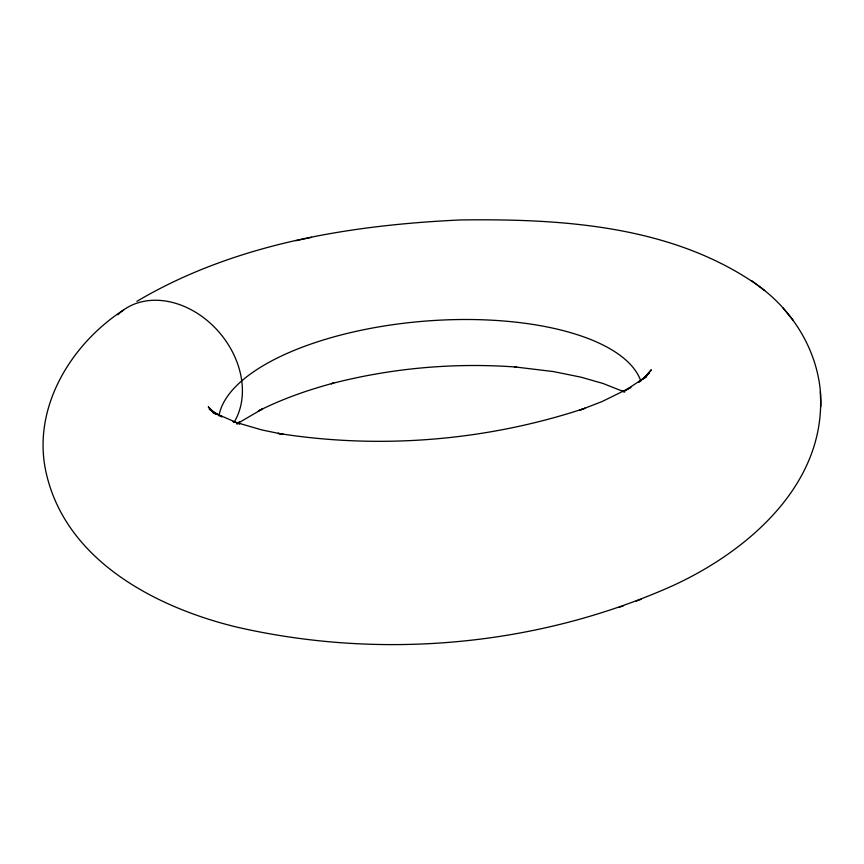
<?xml version="1.0" encoding="UTF-8"?>
<svg xmlns="http://www.w3.org/2000/svg" width="864" height="864" viewBox="0 0 864 864"><rect width="100%" height="100%" fill="white"/><g stroke="black" fill="none" stroke-linecap="round" stroke-linejoin="round"><path stroke-width="1.3" d="M820.606 399.373C822.636 486.907 746.647 551.621 673.52 585.349C537.743 646.358 381.013 660.323 236.11 626.94C156.2 607.446 67.057 561.211 46.57 474.574C30.834 409.655 70.081 344.671 123.52 309.992M646.121 376.736L647.276 374.328L645.44 377.568M645.451 377.665L651.283 369.76L643.399 378.702L649.199 373.054L638.82 382.093L645.073 377.374L624.661 390.895L630.947 387.353L602.186 401.501L579.863 410.162L584.971 408.251C486.734 440.834 380.225 449.626 278.003 433.35L283.37 434.398L261.695 429.905L232.988 421.502L239.674 423.932L215.017 413.219L221.94 416.858L209.196 409.028L215.784 414.266M236.833 423.889L239.771 421.762L236.963 423.76M237.222 423.673L262.678 408.812L258.444 410.94C282.398 398.887 307.832 389.966 333.709 383.065L331.322 383.692C391.651 368.01 454.594 362.448 516.748 367.092L514.49 366.876L553.403 371.574L580.835 377.136L602.91 383.432L623.538 391.597M136.901 301.331C234.09 243.81 349.175 225.137 460.469 219.953C561.74 218.646 671.512 225.277 757.274 284.926M619.153 607.37L623.56 605.772M636.228 601.085L641.066 599.335M311.515 237.341L295.909 240.689M624.726 392.051L621.616 390.539L623.959 391.716M758.732 286.049C796.77 313.578 822.366 359.176 820.8 406.706M751.507 280.573L764.683 290.531M215.741 414.223L208.256 406.771L213.57 413.046M782.946 307.865L787.838 313.837M788.238 314.323L793.249 320.436M820.346 391.651L820.552 398.909M218.981 415.811A212.814 86.486 -4.7 0 1 423.533 321.246A212.814 86.486 -4.7 0 1 640.85 381.1M117.882 314.712A79.92 62.532 49.7 0 1 211.356 324.173A79.92 62.532 49.7 0 1 234.025 422.356"/></g></svg>
